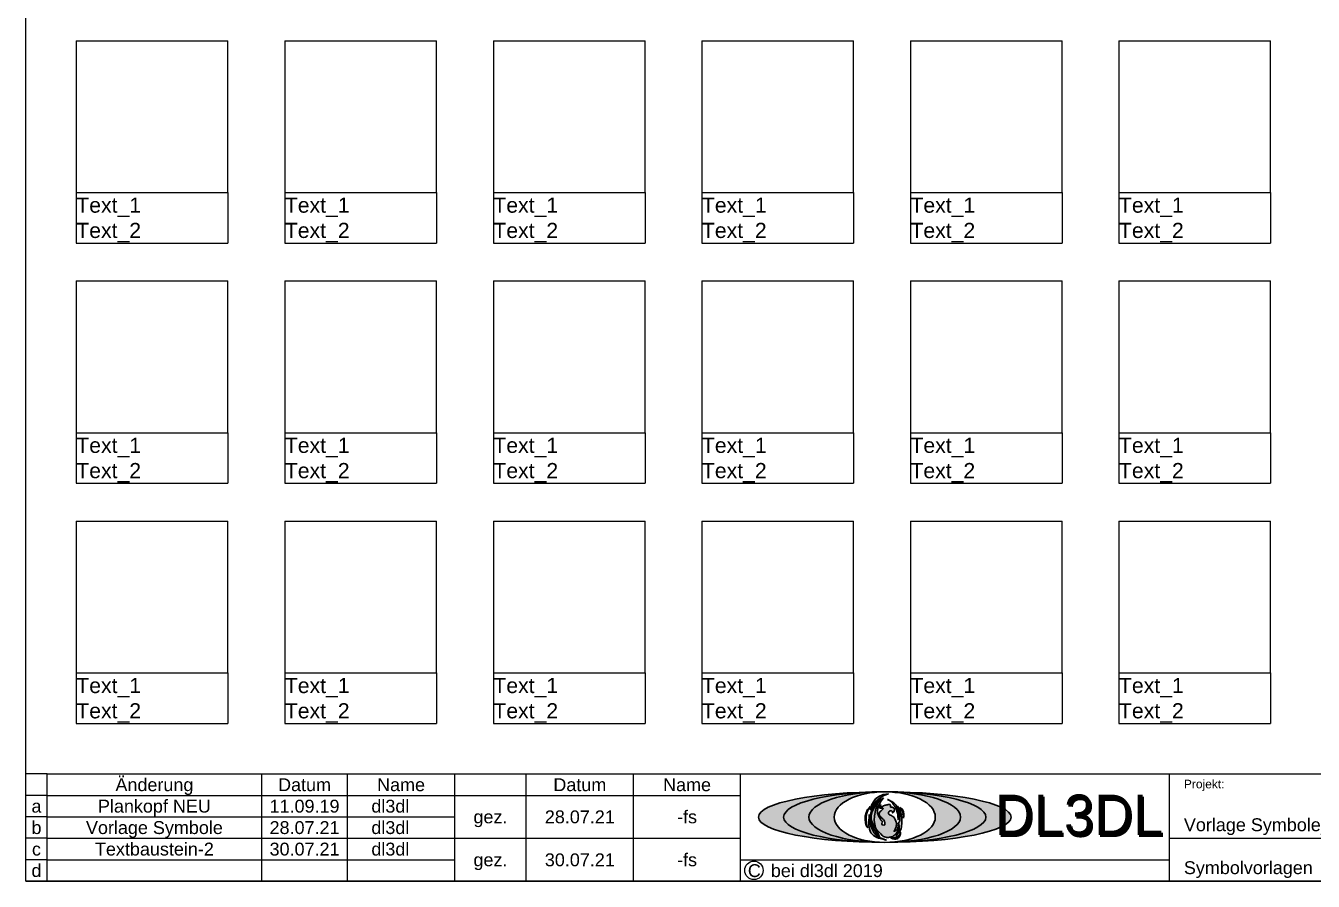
# Model space of a CAD drawing. Header units: millimetres. Extents: x 0 to 1740, y -634 to 297.
# Drawn here: x 880 to 1134.7, y -317 to -147.8 of the extents above; entities that cross this region are included whole.
import ezdxf
from ezdxf.enums import TextEntityAlignment as Align

# ---------------------------------------------------------------- set-up
doc = ezdxf.new("R2010")
doc.units = ezdxf.units.MM
doc.layers.get('0').update_dxf_attribs({"lineweight": 25, "true_color": 0xffffff})
for name, color, linetype, lineweight, true_color in [('_Rahmen_Symbol_bl', 5, 'Continuous', 5, 0x0000ff), ('_Rahmen_Symbol_rt', 1, 'Continuous', 5, 0xff0000), ('_Rahmen_Symbol_Text', 3, 'Continuous', 5, 0x00ff00), ('BLATTRAHMEN', 5, 'Continuous', 5, 0x0000ff), ('FORMAT', 2, 'Continuous', 5, 0xffff00), ('LOGO_A', 1, 'Continuous', 5, 0xff0000), ('LOGO_B', 30, 'Continuous', 5, 0xff7f00), ('LOGO_C', 12, 'Continuous', 5, 0xaa0000), ('LOGO_TEXT', 5, 'Continuous', 5, 0x0000ff), ('TEXT_VORGABE', 1, 'Continuous', 5, 0xff0000)]:
    doc.layers.add(name, color=color, linetype=linetype, lineweight=lineweight, true_color=true_color)
for name, color, linetype, true_color in [('Logo_Text2', 1, 'Continuous', 0xff0000), ('PFOENIX', 94, 'Continuous', 0x008000), ('TEXT_AUSGEFUELLT', 3, 'Continuous', 0x00ff00)]:
    doc.layers.add(name, color=color, linetype=linetype, true_color=true_color)
doc.styles.add('textstyle1000', font='')
doc.styles.add('textstyle1001', font='')
doc.styles.add('textstyle1002', font='')
doc.styles.add('textstyle1003', font='')
doc.styles.add('textstyle1004', font='')
doc.styles.add('textstyle1005', font='')
doc.styles.add('textstyle1010', font='')
doc.styles.add('textstyle1011', font='')
doc.styles.add('textstyle1012', font='')
doc.styles.add('textstyle1013', font='')
doc.styles.add('textstyle1014', font='')
doc.styles.add('textstyle1082', font='')
doc.styles.add('textstyle1083', font='')
doc.styles.add('textstyle1084', font='')
doc.styles.add('textstyle1085', font='')
doc.styles.add('textstyle1086', font='')
doc.styles.add('textstyle317', font='')
doc.styles.add('textstyle322', font='')
doc.styles.add('textstyle344', font='')
doc.styles.add('textstyle350', font='')
doc.styles.add('textstyle355', font='')
doc.styles.add('textstyle361', font='')
doc.styles.add('textstyle383', font='')
doc.styles.add('textstyle388', font='')
doc.styles.add('textstyle431', font='')
doc.styles.add('textstyle442', font='')
doc.styles.add('textstyle458', font='')
doc.styles.add('textstyle480', font='')
doc.styles.add('textstyle485', font='')
doc.styles.add('textstyle493', font='')
doc.styles.add('textstyle523', font='')
doc.styles.add('textstyle541', font='')
doc.styles.add('textstyle546', font='')
doc.styles.add('textstyle559', font='')
doc.styles.add('textstyle564', font='')
doc.styles.add('textstyle582', font='')
doc.styles.add('textstyle588', font='')
doc.styles.add('textstyle597', font='')
doc.styles.add('textstyle615', font='')
doc.styles.add('textstyle617', font='')
doc.styles.add('textstyle626', font='')
doc.styles.add('textstyle635', font='')
doc.styles.add('textstyle636', font='')
doc.styles.add('textstyle644', font='')
doc.styles.add('textstyle670', font='')
doc.styles.add('textstyle675', font='')
doc.styles.add('textstyle974', font='')
doc.styles.add('textstyle975', font='')
doc.styles.add('textstyle976', font='')
doc.styles.add('textstyle977', font='')
doc.styles.add('textstyle978', font='')
doc.styles.add('textstyle979', font='')
doc.styles.add('textstyle980', font='')
doc.styles.add('textstyle981', font='')
doc.styles.add('textstyle983', font='')
doc.styles.add('textstyle984', font='')
doc.styles.add('textstyle985', font='')
doc.styles.add('textstyle991', font='')
doc.styles.add('textstyle992', font='')
doc.styles.add('textstyle993', font='')
doc.styles.add('textstyle994', font='')
doc.styles.add('textstyle995', font='')
doc.styles.add('textstyle996', font='')
doc.styles.add('textstyle997', font='')
doc.styles.add('textstyle998', font='')
doc.styles.add('textstyle999', font='')
doc.styles.get('textstyle1000').set_extended_font_data('Arial')
doc.styles.get('textstyle1001').set_extended_font_data('Arial')
doc.styles.get('textstyle1002').set_extended_font_data('Arial')
doc.styles.get('textstyle1003').set_extended_font_data('Arial')
doc.styles.get('textstyle1004').set_extended_font_data('Arial')
doc.styles.get('textstyle1005').set_extended_font_data('Arial')
doc.styles.get('textstyle1010').set_extended_font_data('Arial')
doc.styles.get('textstyle1011').set_extended_font_data('Arial')
doc.styles.get('textstyle1012').set_extended_font_data('Arial')
doc.styles.get('textstyle1013').set_extended_font_data('Arial')
doc.styles.get('textstyle1014').set_extended_font_data('Arial')
doc.styles.get('textstyle1082').set_extended_font_data('Arial')
doc.styles.get('textstyle1083').set_extended_font_data('Arial')
doc.styles.get('textstyle1084').set_extended_font_data('Arial')
doc.styles.get('textstyle1085').set_extended_font_data('Arial')
doc.styles.get('textstyle1086').set_extended_font_data('Arial')
doc.styles.get('textstyle317').set_extended_font_data('TGL 31034-1')
doc.styles.get('textstyle322').set_extended_font_data('TGL 31034-1')
doc.styles.get('textstyle344').set_extended_font_data('Arial')
doc.styles.get('textstyle350').set_extended_font_data('Arial')
doc.styles.get('textstyle355').set_extended_font_data('Arial')
doc.styles.get('textstyle361').set_extended_font_data('Arial')
doc.styles.get('textstyle383').set_extended_font_data('Arial')
doc.styles.get('textstyle388').set_extended_font_data('Arial')
doc.styles.get('textstyle431').set_extended_font_data('Arial')
doc.styles.get('textstyle442').set_extended_font_data('Arial')
doc.styles.get('textstyle458').set_extended_font_data('Arial')
doc.styles.get('textstyle480').set_extended_font_data('Arial')
doc.styles.get('textstyle485').set_extended_font_data('Arial')
doc.styles.get('textstyle493').set_extended_font_data('Arial')
doc.styles.get('textstyle523').set_extended_font_data('Arial')
doc.styles.get('textstyle541').set_extended_font_data('Arial')
doc.styles.get('textstyle546').set_extended_font_data('Arial')
doc.styles.get('textstyle559').set_extended_font_data('Arial')
doc.styles.get('textstyle564').set_extended_font_data('Arial')
doc.styles.get('textstyle582').set_extended_font_data('Arial')
doc.styles.get('textstyle588').set_extended_font_data('Arial')
doc.styles.get('textstyle597').set_extended_font_data('Arial')
doc.styles.get('textstyle615').set_extended_font_data('Arial')
doc.styles.get('textstyle617').set_extended_font_data('Arial')
doc.styles.get('textstyle626').set_extended_font_data('Arial')
doc.styles.get('textstyle635').set_extended_font_data('Arial')
doc.styles.get('textstyle636').set_extended_font_data('Arial')
doc.styles.get('textstyle644').set_extended_font_data('Arial')
doc.styles.get('textstyle670').set_extended_font_data('Arial')
doc.styles.get('textstyle675').set_extended_font_data('Arial')
doc.styles.get('textstyle974').set_extended_font_data('Arial')
doc.styles.get('textstyle975').set_extended_font_data('Arial')
doc.styles.get('textstyle976').set_extended_font_data('Arial')
doc.styles.get('textstyle977').set_extended_font_data('Arial')
doc.styles.get('textstyle978').set_extended_font_data('Arial')
doc.styles.get('textstyle979').set_extended_font_data('Arial')
doc.styles.get('textstyle980').set_extended_font_data('Arial')
doc.styles.get('textstyle981').set_extended_font_data('Arial')
doc.styles.get('textstyle983').set_extended_font_data('Arial')
doc.styles.get('textstyle984').set_extended_font_data('Arial')
doc.styles.get('textstyle985').set_extended_font_data('Arial')
doc.styles.get('textstyle991').set_extended_font_data('Arial')
doc.styles.get('textstyle992').set_extended_font_data('Arial')
doc.styles.get('textstyle993').set_extended_font_data('Arial')
doc.styles.get('textstyle994').set_extended_font_data('Arial')
doc.styles.get('textstyle995').set_extended_font_data('Arial')
doc.styles.get('textstyle996').set_extended_font_data('Arial')
doc.styles.get('textstyle997').set_extended_font_data('Arial')
doc.styles.get('textstyle998').set_extended_font_data('Arial')
doc.styles.get('textstyle999').set_extended_font_data('Arial')

msp = doc.modelspace()

# ---------------------------------------------------------------- hatches: boundary and pattern name
at = {"layer": 'LOGO_A'}
h = msp.add_hatch(color=256, dxfattribs=at)
edge = h.paths.add_edge_path()
edge.add_ellipse((1049.92, -304.29), major_axis=(10, 0), ratio=0.5, start_angle=0, end_angle=360)
edge = h.paths.add_edge_path()
edge.add_ellipse((1049.92, -304.29), major_axis=(15, 0), ratio=0.333333, start_angle=0, end_angle=360)
at = {"layer": 'LOGO_B'}
h = msp.add_hatch(color=256, dxfattribs=at)
edge = h.paths.add_edge_path()
edge.add_ellipse((1049.92, -304.29), major_axis=(15, 0), ratio=0.333333, start_angle=0, end_angle=360)
edge = h.paths.add_edge_path()
edge.add_ellipse((1049.92, -304.29), major_axis=(20, 0), ratio=0.25, start_angle=0, end_angle=360)
at = {"layer": 'LOGO_C'}
h = msp.add_hatch(color=256, dxfattribs=at)
edge = h.paths.add_edge_path()
edge.add_ellipse((1049.92, -304.29), major_axis=(20, 0), ratio=0.25, start_angle=0, end_angle=360)
edge = h.paths.add_edge_path()
edge.add_ellipse((1049.92, -304.29), major_axis=(25, 0), ratio=0.2, start_angle=0, end_angle=360)
at = {"layer": 'PFOENIX'}
h = msp.add_hatch(color=256, dxfattribs=at)
edge = h.paths.add_edge_path()
edge.add_spline(control_points=[(1049.18, -304.92), (1049.58, -305.17), (1049.3, -305.64), (1049.3, -305.64), (1049.3, -305.64), (1049.4, -305.88), (1050.03, -305.89), (1049.93, -305.31), (1049.81, -304.92), (1049.29, -304.4), (1048.88, -304.06), (1048.73, -303.59), (1049.03, -303.11), (1049.53, -302.78), (1049.62, -302.65), (1049.55, -302.48), (1049.27, -302.49), (1049.01, -302.56), (1048.8, -302.44), (1048.85, -302.09), (1049.18, -301.93), (1049.19, -301.91), (1049.19, -301.93), (1049.1, -302.07), (1048.95, -302.19), (1049.07, -302.29), (1049.45, -302.19), (1049.91, -301.94), (1050.71, -301.77), (1051, -301.81), (1051.04, -301.89), (1051.08, -302.15), (1050.99, -302.35), (1051.38, -302.31), (1051.66, -302.44), (1051.88, -302.67), (1051.83, -303.05), (1051.57, -303.39), (1051.46, -303.47), (1051.46, -303.47), (1051.43, -303.27), (1051.37, -303.06), (1051.13, -303.02), (1050.8, -303.07), (1050.66, -303.39), (1050.67, -303.78), (1050.96, -303.9), (1051.55, -304.11), (1051.83, -304.47)], knot_values=[0, 0, 0, 0, 1, 2, 3, 4, 5, 6, 7, 8, 9, 10, 11, 12, 13, 14, 15, 16, 17, 18, 19, 20, 21, 22, 23, 24, 25, 26, 27, 28, 29, 30, 31, 32, 33, 34, 35, 36, 37, 38, 39, 40, 41, 42, 43, 44, 45, 46, 46, 46, 46], degree=3, periodic=0)
edge.add_spline(control_points=[(1051.83, -304.47), (1052.1, -304.93), (1052.29, -305.58), (1052.18, -306.21), (1051.95, -306.78), (1051.74, -307.13), (1051.74, -307.13), (1052.43, -306.72), (1052.62, -306.02), (1052.61, -305.48), (1052.54, -305.33), (1052.75, -305.69), (1052.77, -306.32), (1052.64, -306.73), (1052.08, -307.75), (1051.5, -308.13), (1050.85, -308.31), (1050.07, -308.32), (1049.57, -308.07), (1049.57, -308.07), (1049.57, -308.07)], knot_values=[0, 0, 0, 0, 1, 2, 3, 4, 5, 6, 7, 8, 9, 10, 11, 12, 13, 14, 15, 16, 17, 18, 18, 18, 18], degree=3, periodic=0)
edge.add_spline(control_points=[(1049.57, -308.07), (1049.57, -308.07), (1049.51, -308.11), (1045.66, -303.69), (1049.65, -300.49)], knot_values=[0, 0, 0, 0, 1, 2, 2, 2, 2], degree=3, periodic=0)
edge.add_spline(control_points=[(1049.65, -300.49), (1047.9, -302.77), (1049.18, -304.92), (1049.18, -304.92), (1049.18, -304.92), (1049.18, -304.92), (1049.18, -304.92)], knot_values=[0, 0, 0, 0, 1, 2, 3, 4, 4, 4, 4], degree=3, periodic=0)
h = msp.add_hatch(color=256, dxfattribs=at)
edge = h.paths.add_edge_path()
edge.add_spline(control_points=[(1049.06, -300.43), (1047.08, -304.28), (1048.92, -308.28), (1048.92, -308.3), (1048.92, -308.3), (1046.06, -304.22), (1049.06, -300.43), (1049.06, -300.43), (1049.06, -300.43)], knot_values=[0, 0, 0, 0, 1, 2, 3, 4, 5, 6, 6, 6, 6], degree=3, periodic=0)
h = msp.add_hatch(color=256, dxfattribs=at)
edge = h.paths.add_edge_path()
edge.add_spline(control_points=[(1050.68, -299.71), (1048.03, -300.35), (1047.05, -302.89), (1047.05, -302.89)], knot_values=[0, 0, 0, 0, 1, 1, 1, 1], degree=3, periodic=0)
edge.add_spline(control_points=[(1047.05, -302.89), (1047.08, -302.7), (1047.44, -299.72), (1050.68, -299.71)], knot_values=[0, 0, 0, 0, 1, 1, 1, 1], degree=3, periodic=0)
h = msp.add_hatch(color=256, dxfattribs=at)
edge = h.paths.add_edge_path()
edge.add_spline(control_points=[(1047.02, -302.17), (1045.42, -303.69), (1046.19, -306.23), (1046.54, -306.4)], knot_values=[0, 0, 0, 0, 1, 1, 1, 1], degree=3, periodic=0)
edge.add_spline(control_points=[(1046.54, -306.4), (1046.43, -306.31), (1045.66, -303.77), (1047.02, -302.17)], knot_values=[0, 0, 0, 0, 1, 1, 1, 1], degree=3, periodic=0)
h = msp.add_hatch(color=256, dxfattribs=at)
edge = h.paths.add_edge_path()
edge.add_spline(control_points=[(1052.43, -303.49), (1052.49, -303.82), (1052.52, -304.07), (1052.55, -304.47), (1052.56, -304.78), (1052.55, -304.78), (1052.55, -304.78), (1052.7, -304.36), (1052.7, -303.86), (1052.59, -302.97), (1052.31, -302.15), (1052.07, -301.75), (1051.39, -301.2), (1050.49, -300.8), (1050.49, -300.8), (1050.49, -300.8)], knot_values=[0, 0, 0, 0, 1, 2, 3, 4, 5, 6, 7, 8, 9, 10, 11, 12, 13, 13, 13, 13], degree=3, periodic=0)
edge.add_spline(control_points=[(1050.49, -300.8), (1051.03, -301.08), (1051.34, -301.39), (1051.66, -301.8), (1051.99, -302.23), (1052.29, -302.91), (1052.43, -303.49)], knot_values=[0, 0, 0, 0, 1, 2, 3, 4, 4, 4, 4], degree=3, periodic=0)
h = msp.add_hatch(color=256, dxfattribs=at)
edge = h.paths.add_edge_path()
edge.add_spline(control_points=[(1053.29, -305.64), (1053.26, -306.14), (1053.11, -306.82), (1052.89, -307.2), (1052.42, -307.64), (1052.15, -307.9), (1052.15, -307.9), (1052.34, -307.56), (1052.6, -307.14), (1052.76, -306.72), (1052.77, -306.32), (1052.59, -305.42)], knot_values=[0, 0, 0, 0, 1, 2, 3, 4, 5, 6, 7, 8, 9, 9, 9, 9], degree=3, periodic=0)
edge.add_spline(control_points=[(1052.59, -305.42), (1052.84, -305.28), (1052.89, -305.01), (1052.92, -304.17), (1052.87, -303.41), (1052.86, -303), (1052.59, -302.19), (1052.44, -302.08), (1052.89, -302.66), (1053.04, -303.06), (1053.19, -303.62), (1053.27, -304.18), (1053.31, -304.93), (1053.29, -305.64)], knot_values=[0, 0, 0, 0, 1, 2, 3, 4, 5, 6, 7, 8, 9, 10, 11, 11, 11, 11], degree=3, periodic=0)
h = msp.add_hatch(color=256, dxfattribs=at)
edge = h.paths.add_edge_path()
edge.add_spline(control_points=[(1053.64, -304.49), (1053.63, -303.96), (1053.56, -303.61), (1053.48, -303.21), (1053.32, -302.89), (1052.97, -302.38), (1052.97, -302.38), (1052.97, -302.38)], knot_values=[0, 0, 0, 0, 1, 2, 3, 4, 5, 5, 5, 5], degree=3, periodic=0)
edge.add_spline(control_points=[(1052.97, -302.38), (1053.8, -302.8), (1053.64, -304.49), (1053.64, -304.49), (1053.64, -304.49)], knot_values=[0, 0, 0, 0, 1, 2, 2, 2, 2], degree=3, periodic=0)
h = msp.add_hatch(color=256, dxfattribs=at)
edge = h.paths.add_edge_path()
edge.add_spline(control_points=[(1046.83, -303.77), (1046.93, -307.53), (1050.2, -308.83), (1050.2, -308.83), (1050.2, -308.83), (1046.52, -307.92), (1046.86, -303.81), (1046.86, -303.81), (1046.83, -303.77)], knot_values=[0, 0, 0, 0, 1, 2, 3, 4, 5, 6, 6, 6, 6], degree=3, periodic=0)
h = msp.add_hatch(color=256, dxfattribs=at)
edge = h.paths.add_edge_path()
edge.add_spline(control_points=[(1051.25, -308.48), (1051.61, -308.63), (1052.2, -308.64), (1052.52, -308.54), (1052.81, -308.22), (1053, -307.77), (1053.02, -307.43), (1053.06, -307.28), (1053.06, -307.28), (1053.06, -307.28), (1052.94, -307.58), (1052.84, -307.68), (1052.6, -307.98), (1052.35, -308.15), (1052.1, -308.25), (1051.73, -308.37), (1051.37, -308.39), (1051.25, -308.4), (1051.12, -308.39), (1051.12, -308.4), (1051.12, -308.4), (1051.19, -308.45), (1051.25, -308.48), (1051.25, -308.48), (1051.25, -308.48)], knot_values=[0, 0, 0, 0, 1, 2, 3, 4, 5, 6, 7, 8, 9, 10, 11, 12, 13, 14, 15, 16, 17, 18, 19, 20, 21, 22, 22, 22, 22], degree=3, periodic=0)

# ---------------------------------------------------------------- linework, layer by layer
for major_axis, ratio in [((25, 0), 0.2), ((20, 0), 0.25), ((15, 0), 0.333333), ((10, 0), 0.5)]:
    msp.add_ellipse((1049.92, -304.29), major_axis=major_axis, ratio=ratio)
at = {"layer": '_Rahmen_Symbol_bl'}
for p, q in [((890, -180.76), (890, -190.76)), ((920, -180.76), (920, -190.76)), ((931.25, -180.76), (931.25, -190.76)), ((961.25, -180.76), (961.25, -190.76)), ((972.5, -180.76), (972.5, -190.76)), ((1002.5, -180.76), (1002.5, -190.76)), ((1013.75, -180.76), (1013.75, -190.76)), ((1043.75, -180.76), (1043.75, -190.76)), ((1055, -180.76), (1055, -190.76)), ((1085, -180.76), (1085, -190.76)), ((1096.25, -180.76), (1096.25, -190.76)), ((1126.25, -180.76), (1126.25, -190.76)), ((890, -190.76), (920, -190.76)), ((931.25, -190.76), (961.25, -190.76)), ((972.5, -190.76), (1002.5, -190.76)), ((1013.75, -190.76), (1043.75, -190.76)), ((1055, -190.76), (1085, -190.76)), ((1096.25, -190.76), (1126.25, -190.76)), ((890, -228.26), (890, -238.26)), ((920, -228.26), (920, -238.26)), ((931.25, -228.26), (931.25, -238.26)), ((961.25, -228.26), (961.25, -238.26)), ((972.5, -228.26), (972.5, -238.26)), ((1002.5, -228.26), (1002.5, -238.26)), ((1013.75, -228.26), (1013.75, -238.26)), ((1043.75, -228.26), (1043.75, -238.26)), ((1055, -228.26), (1055, -238.26)), ((1085, -228.26), (1085, -238.26)), ((1096.25, -228.26), (1096.25, -238.26)), ((1126.25, -228.26), (1126.25, -238.26)), ((890, -238.26), (920, -238.26)), ((931.25, -238.26), (961.25, -238.26)), ((972.5, -238.26), (1002.5, -238.26)), ((1013.75, -238.26), (1043.75, -238.26)), ((1055, -238.26), (1085, -238.26)), ((1096.25, -238.26), (1126.25, -238.26)), ((890, -275.76), (890, -285.76)), ((920, -275.76), (920, -285.76)), ((931.25, -275.76), (931.25, -285.76)), ((961.25, -275.76), (961.25, -285.76)), ((972.5, -275.76), (972.5, -285.76)), ((1002.5, -275.76), (1002.5, -285.76)), ((1013.75, -275.76), (1013.75, -285.76)), ((1043.75, -275.76), (1043.75, -285.76)), ((1055, -275.76), (1055, -285.76)), ((1085, -275.76), (1085, -285.76)), ((1096.25, -275.76), (1096.25, -285.76)), ((1126.25, -275.76), (1126.25, -285.76)), ((890, -285.76), (920, -285.76)), ((931.25, -285.76), (961.25, -285.76)), ((972.5, -285.76), (1002.5, -285.76)), ((1013.75, -285.76), (1043.75, -285.76)), ((1055, -285.76), (1085, -285.76)), ((1096.25, -285.76), (1126.25, -285.76))]:
    msp.add_line(p, q, dxfattribs=at)
at = {"layer": '_Rahmen_Symbol_rt'}
for p, q in [((890, -150.76), (890, -180.76)), ((890, -150.76), (920, -150.76)), ((920, -180.76), (920, -150.76)), ((931.25, -150.76), (931.25, -180.76)), ((931.25, -150.76), (961.25, -150.76)), ((961.25, -180.76), (961.25, -150.76)), ((972.5, -150.76), (972.5, -180.76)), ((972.5, -150.76), (1002.5, -150.76)), ((1002.5, -180.76), (1002.5, -150.76)), ((1013.75, -150.76), (1013.75, -180.76)), ((1013.75, -150.76), (1043.75, -150.76)), ((1043.75, -180.76), (1043.75, -150.76)), ((1055, -150.76), (1055, -180.76)), ((1055, -150.76), (1085, -150.76)), ((1085, -180.76), (1085, -150.76)), ((1096.25, -150.76), (1096.25, -180.76)), ((1096.25, -150.76), (1126.25, -150.76)), ((1126.25, -180.76), (1126.25, -150.76)), ((890, -180.76), (920, -180.76)), ((931.25, -180.76), (961.25, -180.76)), ((972.5, -180.76), (1002.5, -180.76)), ((1013.75, -180.76), (1043.75, -180.76)), ((1055, -180.76), (1085, -180.76)), ((1096.25, -180.76), (1126.25, -180.76)), ((890, -198.26), (890, -228.26)), ((890, -198.26), (920, -198.26)), ((920, -228.26), (920, -198.26)), ((931.25, -198.26), (931.25, -228.26)), ((931.25, -198.26), (961.25, -198.26)), ((961.25, -228.26), (961.25, -198.26)), ((972.5, -198.26), (972.5, -228.26)), ((972.5, -198.26), (1002.5, -198.26)), ((1002.5, -228.26), (1002.5, -198.26)), ((1013.75, -198.26), (1013.75, -228.26)), ((1013.75, -198.26), (1043.75, -198.26)), ((1043.75, -228.26), (1043.75, -198.26)), ((1055, -198.26), (1055, -228.26)), ((1055, -198.26), (1085, -198.26)), ((1085, -228.26), (1085, -198.26)), ((1096.25, -198.26), (1096.25, -228.26)), ((1096.25, -198.26), (1126.25, -198.26)), ((1126.25, -228.26), (1126.25, -198.26)), ((890, -228.26), (920, -228.26)), ((931.25, -228.26), (961.25, -228.26)), ((972.5, -228.26), (1002.5, -228.26)), ((1013.75, -228.26), (1043.75, -228.26)), ((1055, -228.26), (1085, -228.26)), ((1096.25, -228.26), (1126.25, -228.26)), ((890, -245.76), (890, -275.76)), ((890, -245.76), (920, -245.76)), ((920, -275.76), (920, -245.76)), ((931.25, -245.76), (931.25, -275.76)), ((931.25, -245.76), (961.25, -245.76)), ((961.25, -275.76), (961.25, -245.76)), ((972.5, -245.76), (972.5, -275.76)), ((972.5, -245.76), (1002.5, -245.76)), ((1002.5, -275.76), (1002.5, -245.76)), ((1013.75, -245.76), (1013.75, -275.76)), ((1013.75, -245.76), (1043.75, -245.76)), ((1043.75, -275.76), (1043.75, -245.76)), ((1055, -245.76), (1055, -275.76)), ((1055, -245.76), (1085, -245.76)), ((1085, -275.76), (1085, -245.76)), ((1096.25, -245.76), (1096.25, -275.76)), ((1096.25, -245.76), (1126.25, -245.76)), ((1126.25, -275.76), (1126.25, -245.76)), ((890, -275.76), (920, -275.76)), ((931.25, -275.76), (961.25, -275.76)), ((972.5, -275.76), (1002.5, -275.76)), ((1013.75, -275.76), (1043.75, -275.76)), ((1055, -275.76), (1085, -275.76)), ((1096.25, -275.76), (1126.25, -275.76))]:
    msp.add_line(p, q, dxfattribs=at)
at = {"layer": 'BLATTRAHMEN'}
for p, q in [((880, -295.76), (880, -20)), ((880, -300), (880, -295.76)), ((884.24, -295.76), (880, -295.76)), ((884.24, -300), (884.24, -295.76)), ((884.24, -295.76), (964.85, -295.76)), ((926.67, -300), (926.67, -295.76)), ((943.64, -300), (943.64, -295.76)), ((964.85, -300), (964.85, -295.76)), ((964.85, -295.76), (1300, -295.76)), ((978.99, -300), (978.99, -295.76)), ((1000.2, -300), (1000.2, -295.76)), ((1021.41, -300), (1021.41, -295.76)), ((1106.26, -308.48), (1106.26, -295.76)), ((880, -304.24), (880, -300)), ((884.24, -300), (880, -300)), ((884.24, -304.24), (884.24, -300)), ((884.24, -300), (964.85, -300)), ((926.67, -304.24), (926.67, -300)), ((943.64, -304.24), (943.64, -300)), ((964.85, -300), (1021.41, -300)), ((964.85, -304.24), (964.85, -300)), ((978.99, -308.48), (978.99, -300)), ((1000.2, -308.48), (1000.2, -300)), ((1021.41, -308.48), (1021.41, -300)), ((880, -308.48), (880, -304.24)), ((884.24, -304.24), (880, -304.24)), ((884.24, -308.48), (884.24, -304.24)), ((884.24, -304.24), (964.85, -304.24)), ((926.67, -308.48), (926.67, -304.24)), ((943.64, -308.48), (943.64, -304.24)), ((964.85, -308.48), (964.85, -304.24)), ((880, -312.73), (880, -308.48)), ((884.24, -308.48), (880, -308.48)), ((884.24, -312.73), (884.24, -308.48)), ((884.24, -308.48), (964.85, -308.48)), ((926.67, -312.73), (926.67, -308.48)), ((943.64, -312.73), (943.64, -308.48)), ((964.85, -312.73), (964.85, -308.48)), ((964.85, -308.48), (1021.41, -308.48)), ((978.99, -316.97), (978.99, -308.48)), ((1000.2, -316.97), (1000.2, -308.48)), ((1021.41, -316.97), (1021.41, -308.48)), ((1106.26, -316.97), (1106.26, -308.48)), ((1106.26, -308.48), (1300, -308.48)), ((880, -316.97), (880, -312.73)), ((884.24, -312.73), (880, -312.73)), ((884.24, -316.97), (884.24, -312.73)), ((884.24, -312.73), (943.64, -312.73)), ((926.67, -316.97), (926.67, -312.73)), ((943.64, -316.97), (943.64, -312.73)), ((943.64, -312.73), (964.85, -312.73)), ((964.85, -316.97), (964.85, -312.73)), ((964.85, -312.73), (964.85, -312.73)), ((1021.41, -312.73), (1106.26, -312.73)), ((880, -316.97), (884.24, -316.97)), ((884.24, -316.97), (926.67, -316.97)), ((926.67, -316.97), (943.64, -316.97)), ((943.64, -316.97), (964.85, -316.97)), ((964.85, -316.97), (978.99, -316.97)), ((978.99, -316.97), (1000.2, -316.97)), ((1000.2, -316.97), (1021.41, -316.97)), ((1021.41, -316.97), (1106.26, -316.97)), ((1106.26, -316.97), (1191.11, -316.97))]:
    msp.add_line(p, q, dxfattribs=at)
at = {"layer": 'FORMAT', "linetype": 'BYBLOCK'}
for p, q in [((880, -316.97), (880, -19.97)), ((1300, -316.97), (880, -316.97))]:
    msp.add_line(p, q, dxfattribs=at)
at = {"layer": 'PFOENIX'}
for points in [[(1049.65, -300.49), (1045.66, -303.69), (1049.51, -308.11), (1049.57, -308.07), (1049.57, -308.07)], [(1049.06, -300.43), (1047.08, -304.28), (1048.92, -308.28), (1048.92, -308.3), (1048.92, -308.3), (1046.06, -304.22), (1049.06, -300.43), (1049.06, -300.43), (1049.06, -300.43)], [(1050.68, -299.71), (1047.44, -299.72), (1047.08, -302.7), (1047.05, -302.89)], [(1050.68, -299.71), (1048.03, -300.35), (1047.05, -302.89), (1047.05, -302.89)], [(1049.65, -300.49), (1047.9, -302.77), (1049.18, -304.92), (1049.18, -304.92), (1049.18, -304.92), (1049.18, -304.92), (1049.18, -304.92)], [(1047.02, -302.17), (1045.42, -303.69), (1046.19, -306.23), (1046.54, -306.4)], [(1047.02, -302.17), (1045.66, -303.77), (1046.43, -306.31), (1046.54, -306.4)], [(1049.18, -304.92), (1049.58, -305.17), (1049.3, -305.64), (1049.3, -305.64), (1049.3, -305.64), (1049.4, -305.88), (1050.03, -305.89), (1049.93, -305.31), (1049.81, -304.92), (1049.29, -304.4), (1048.88, -304.06), (1048.73, -303.59), (1049.03, -303.11), (1049.53, -302.78), (1049.62, -302.65), (1049.55, -302.48), (1049.27, -302.49), (1049.01, -302.56), (1048.8, -302.44), (1048.85, -302.09), (1049.18, -301.93), (1049.19, -301.91), (1049.19, -301.93), (1049.1, -302.07), (1048.95, -302.19), (1049.07, -302.29), (1049.45, -302.19), (1049.91, -301.94), (1050.71, -301.77), (1051, -301.81), (1051.04, -301.89), (1051.08, -302.15), (1050.99, -302.35), (1051.38, -302.31), (1051.66, -302.44), (1051.88, -302.67), (1051.83, -303.05), (1051.57, -303.39), (1051.46, -303.47), (1051.46, -303.47), (1051.43, -303.27), (1051.37, -303.06), (1051.13, -303.02), (1050.8, -303.07), (1050.66, -303.39), (1050.67, -303.78), (1050.96, -303.9), (1051.55, -304.11), (1051.83, -304.47)], [(1050.49, -300.8), (1051.03, -301.08), (1051.34, -301.39), (1051.66, -301.8), (1051.99, -302.23), (1052.29, -302.91), (1052.43, -303.49)], [(1052.43, -303.49), (1052.49, -303.82), (1052.52, -304.07), (1052.55, -304.47), (1052.56, -304.78), (1052.55, -304.78), (1052.55, -304.78), (1052.7, -304.36), (1052.7, -303.86), (1052.59, -302.97), (1052.31, -302.15), (1052.07, -301.75), (1051.39, -301.2), (1050.49, -300.8), (1050.49, -300.8), (1050.49, -300.8)], [(1052.59, -305.42), (1052.84, -305.28), (1052.89, -305.01), (1052.92, -304.17), (1052.87, -303.41), (1052.86, -303), (1052.59, -302.19), (1052.44, -302.08), (1052.89, -302.66), (1053.04, -303.06), (1053.19, -303.62), (1053.27, -304.18), (1053.31, -304.93), (1053.29, -305.64)], [(1052.97, -302.38), (1053.8, -302.8), (1053.64, -304.49), (1053.64, -304.49), (1053.64, -304.49)], [(1053.64, -304.49), (1053.63, -303.96), (1053.56, -303.61), (1053.48, -303.21), (1053.32, -302.89), (1052.97, -302.38), (1052.97, -302.38), (1052.97, -302.38)], [(1046.83, -303.77), (1046.93, -307.53), (1050.2, -308.83), (1050.2, -308.83), (1050.2, -308.83), (1046.52, -307.92), (1046.86, -303.81), (1046.86, -303.81), (1046.83, -303.77)], [(1051.83, -304.47), (1052.1, -304.93), (1052.29, -305.58), (1052.18, -306.21), (1051.95, -306.78), (1051.74, -307.13), (1051.74, -307.13), (1052.43, -306.72), (1052.62, -306.02), (1052.61, -305.48), (1052.54, -305.33), (1052.75, -305.69), (1052.77, -306.32), (1052.64, -306.73), (1052.08, -307.75), (1051.5, -308.13), (1050.85, -308.31), (1050.07, -308.32), (1049.57, -308.07), (1049.57, -308.07), (1049.57, -308.07)], [(1053.29, -305.64), (1053.26, -306.14), (1053.11, -306.82), (1052.89, -307.2), (1052.42, -307.64), (1052.15, -307.9), (1052.15, -307.9), (1052.34, -307.56), (1052.6, -307.14), (1052.76, -306.72), (1052.77, -306.32), (1052.59, -305.42)], [(1051.25, -308.48), (1051.61, -308.63), (1052.2, -308.64), (1052.52, -308.54), (1052.81, -308.22), (1053, -307.77), (1053.02, -307.43), (1053.06, -307.28), (1053.06, -307.28), (1053.06, -307.28), (1052.94, -307.58), (1052.84, -307.68), (1052.6, -307.98), (1052.35, -308.15), (1052.1, -308.25), (1051.73, -308.37), (1051.37, -308.39), (1051.25, -308.4), (1051.12, -308.39), (1051.12, -308.4), (1051.12, -308.4), (1051.19, -308.45), (1051.25, -308.48), (1051.25, -308.48), (1051.25, -308.48)]]:
    msp.add_open_spline(points, degree=3, dxfattribs=at)
at = {"layer": 'TEXT_VORGABE'}
msp.add_circle((1024.04, -314.82), 1.83, dxfattribs=at)

# ---------------------------------------------------------------- texts
at = {"layer": '_Rahmen_Symbol_Text'}
for s, style, p in [('Text_1', 'textstyle1082', (890, -183.26)), ('Text_1', 'textstyle1084', (931.25, -183.26)), ('Text_1', 'textstyle1086', (972.5, -183.26)), ('Text_1', 'textstyle976', (1013.75, -183.26)), ('Text_1', 'textstyle978', (1055, -183.26)), ('Text_1', 'textstyle980', (1096.25, -183.26)), ('Text_2', 'textstyle1083', (890, -188.26)), ('Text_2', 'textstyle1085', (931.25, -188.26)), ('Text_2', 'textstyle975', (972.5, -188.26)), ('Text_2', 'textstyle977', (1013.75, -188.26)), ('Text_2', 'textstyle979', (1055, -188.26)), ('Text_2', 'textstyle981', (1096.25, -188.26)), ('Text_1', 'textstyle974', (890, -230.76)), ('Text_1', 'textstyle992', (931.25, -230.76)), ('Text_1', 'textstyle994', (972.5, -230.76)), ('Text_1', 'textstyle996', (1013.75, -230.76)), ('Text_1', 'textstyle998', (1055, -230.76)), ('Text_1', 'textstyle984', (1096.25, -230.76)), ('Text_2', 'textstyle991', (890, -235.76)), ('Text_2', 'textstyle993', (931.25, -235.76)), ('Text_2', 'textstyle995', (972.5, -235.76)), ('Text_2', 'textstyle997', (1013.75, -235.76)), ('Text_2', 'textstyle983', (1055, -235.76)), ('Text_2', 'textstyle985', (1096.25, -235.76)), ('Text_1', 'textstyle1010', (890, -278.26)), ('Text_1', 'textstyle1012', (931.25, -278.26)), ('Text_1', 'textstyle1014', (972.5, -278.26)), ('Text_1', 'textstyle1000', (1013.75, -278.26)), ('Text_1', 'textstyle1002', (1055, -278.26)), ('Text_1', 'textstyle1004', (1096.25, -278.26)), ('Text_2', 'textstyle1011', (890, -283.26)), ('Text_2', 'textstyle1013', (931.25, -283.26)), ('Text_2', 'textstyle999', (972.5, -283.26)), ('Text_2', 'textstyle1001', (1013.75, -283.26)), ('Text_2', 'textstyle1003', (1055, -283.26)), ('Text_2', 'textstyle1005', (1096.25, -283.26))]:
    msp.add_text(s, height=3, dxfattribs=dict(at, style=style)).set_placement(p, align=Align.MIDDLE_LEFT)
at = {"layer": 'LOGO_TEXT', "style": 'textstyle322'}
msp.add_text('DL3DL', height=8, dxfattribs=at).set_placement((1088.63, -304.22), align=Align.MIDDLE_CENTER)
at = {"layer": 'Logo_Text2', "style": 'textstyle317'}
msp.add_text('DL3DL', height=8, dxfattribs=at).set_placement((1088.35, -303.83), align=Align.MIDDLE_CENTER)
at = {"layer": 'TEXT_AUSGEFUELLT'}
for s, height, style, p in [('Plankopf NEU', 2.5455, 'textstyle442', (905.45, -302.12)), ('11.09.19', 2.545, 'textstyle615', (935.15, -302.12)), ('dl3dl', 2.545, 'textstyle644', (952.12, -302.12)), ('28.07.21', 2.545, 'textstyle541', (989.6, -304.24)), ('-fs', 2.545, 'textstyle559', (1010.81, -304.24)), ('Vorlage Symbole', 2.5455, 'textstyle597', (905.45, -306.36)), ('28.07.21', 2.545, 'textstyle626', (935.15, -306.36)), ('dl3dl', 2.545, 'textstyle635', (952.12, -306.36)), ('Textbaustein-2', 2.5455, 'textstyle588', (905.45, -310.61)), ('30.07.21', 2.545, 'textstyle617', (935.15, -310.61)), ('dl3dl', 2.545, 'textstyle636', (952.12, -310.61)), ('30.07.21', 2.545, 'textstyle564', (989.6, -312.73)), ('-fs', 2.545, 'textstyle582', (1010.81, -312.73))]:
    msp.add_text(s, height=height, dxfattribs=dict(at, style=style)).set_placement(p, align=Align.MIDDLE_CENTER)
for s, style, p in [('Vorlage Symbole_30x30---zweizeilig_kurz', 'textstyle670', (1109.09, -307.07)), ('Symbolvorlagen', 'textstyle675', (1109.09, -315.56))]:
    msp.add_text(s, height=2.5455, dxfattribs=dict(at, style=style)).set_placement(p)
at = {"layer": 'TEXT_VORGABE'}
for s, height, style, p in [('Änderung', 2.545, 'textstyle388', (905.45, -297.88)), ('Datum', 2.545, 'textstyle383', (935.15, -297.88)), ('Name', 2.545, 'textstyle458', (954.24, -297.88)), ('Datum', 2.545, 'textstyle431', (989.6, -297.88)), ('Name', 2.545, 'textstyle485', (1010.81, -297.88)), ('a', 2.55, 'textstyle344', (882.12, -302.12)), ('b', 2.55, 'textstyle355', (882.12, -306.36)), ('gez.', 2.545, 'textstyle523', (971.92, -304.24)), ('c', 2.55, 'textstyle350', (882.12, -310.61)), ('gez.', 2.545, 'textstyle546', (971.92, -312.73)), ('d', 2.55, 'textstyle361', (882.12, -314.85))]:
    msp.add_text(s, height=height, dxfattribs=dict(at, style=style)).set_placement(p, align=Align.MIDDLE_CENTER)
at = {"layer": 'TEXT_VORGABE', "style": 'textstyle493'}
msp.add_text('Projekt:', height=1.697, dxfattribs=at).set_placement((1109.09, -298.59))
at = {"layer": 'TEXT_VORGABE', "style": 'textstyle480'}
msp.add_text('C  bei dl3dl 2019', height=2.5455, dxfattribs=at).set_placement((1022.84, -314.87), align=Align.MIDDLE_LEFT)

doc.saveas('drawing.dxf')
